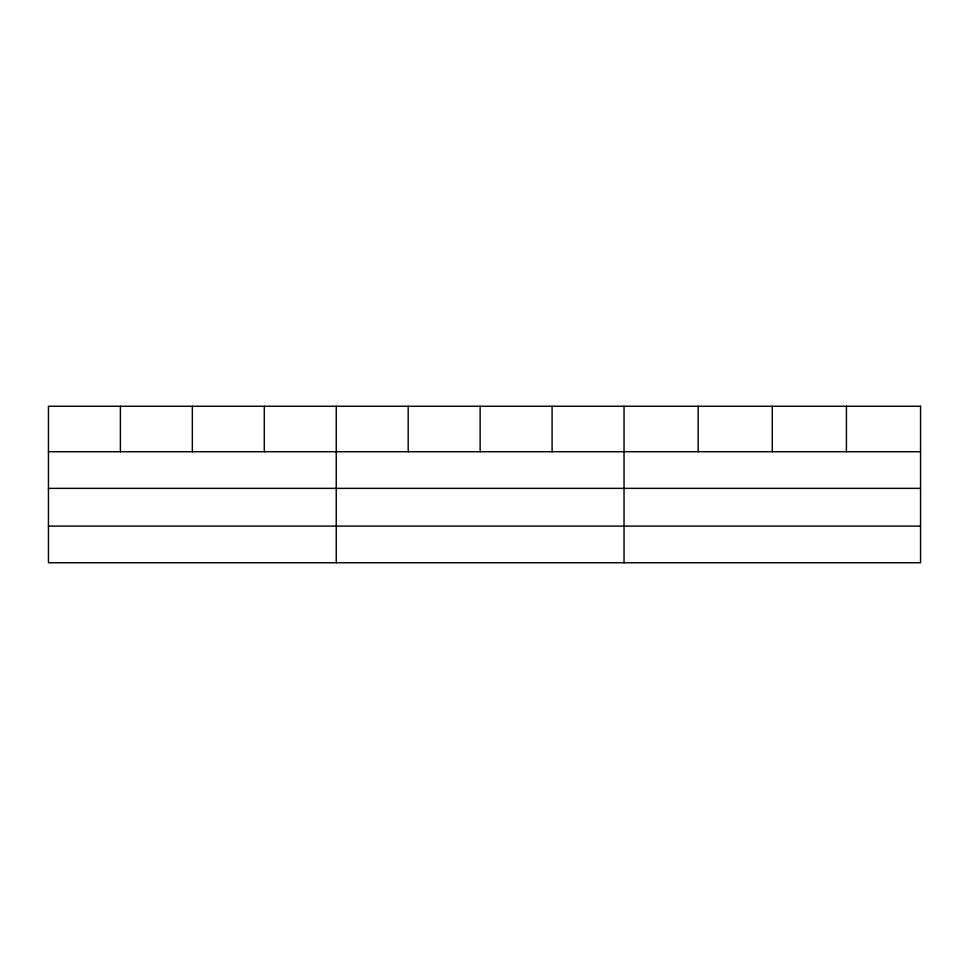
<?xml version="1.0" encoding="UTF-8"?>
<svg xmlns="http://www.w3.org/2000/svg" width="969" height="969" viewBox="0 0 969 969"><rect width="100%" height="100%" fill="white"/><g stroke="black" fill="none" stroke-linecap="round" stroke-linejoin="round"><path stroke-width="1.45" d="M48.45 451.724L920.55 451.724M48.45 488.364L920.55 488.364M48.45 526.106L920.55 526.106M846.421 406.253L846.421 451.724M772.293 406.253L772.293 451.724M698.164 406.253L698.164 451.724M624.036 406.253L624.036 562.747M552.088 406.253L552.088 451.724M480.139 406.253L480.139 451.724M408.191 406.253L408.191 451.724M336.243 406.253L336.243 562.747M264.295 406.253L264.295 451.724M192.346 406.253L192.346 451.724M120.398 406.253L120.398 451.724M920.55 406.253L48.45 406.253L48.45 562.747L920.55 562.747L920.55 406.253"/></g></svg>
